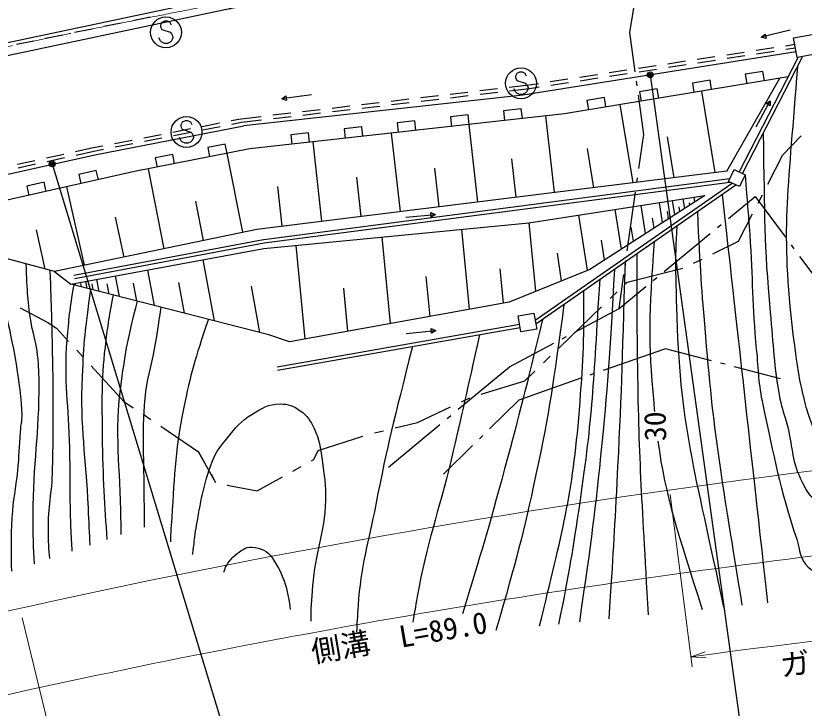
# Model space of a CAD drawing. Units: millimetres, scale not verified. Extents: x 40000 to 680000, y 20000 to 380000.
# Drawn here: x 147534 to 213826, y 233381 to 291570 of the extents above; entities that cross this region are included whole.
import ezdxf
from ezdxf.enums import TextEntityAlignment as Align

# ---------------------------------------------------------------- set-up
doc = ezdxf.new("R2010")
doc.units = ezdxf.units.MM
doc.header["$LTSCALE"] = 1000
doc.header["$PDMODE"] = 32
doc.header["$PDSIZE"] = 500
doc.linetypes.add('CHAIN', pattern=[18.5, 12, -1.5, 3.5, -1.5])
for name, color, linetype, lineweight in [('M-BGD', 7, 'Continuous', 25), ('M-BMK', 2, 'CHAIN', 13), ('M-BMK-ROW', 30, 'Continuous', 25), ('M-STR-HTXT', 7, 'Continuous', 13), ('M-STR-STRC', 7, 'Continuous', 25)]:
    doc.layers.add(name, color=color, linetype=linetype, lineweight=lineweight)
doc.styles.add('ＭＳ ゴシック', font='')
doc.styles.get('ＭＳ ゴシック').set_extended_font_data('MS Gothic')

msp = doc.modelspace()

# ---------------------------------------------------------------- linework, layer by layer
at = {"layer": 'M-BGD'}
for p, q in [((199164, 290165), (199936, 294892)), ((157378, 291186), (158847, 291489)), ((152480, 290179), (153949, 290481)), ((154929, 290683), (156398, 290985)), ((212634, 290373), (210210, 289760)), ((150031, 289675), (151501, 289977)), ((199613, 286870), (199164, 290165)), ((210210, 289760), (210528, 290034)), ((210620, 289670), (210210, 289760)), ((210528, 290034), (210620, 289670)), ((147583, 289171), (149052, 289473)), ((213041, 289144), (212249, 289024)), ((213033, 289143), (213026, 289142)), ((208789, 288496), (207306, 288270)), ((211260, 288873), (209777, 288647)), ((211303, 288576), (209820, 288350)), ((213086, 288848), (212291, 288727)), ((203846, 287743), (202363, 287517)), ((206317, 288119), (204834, 287893)), ((206360, 287822), (204877, 287596)), ((208831, 288199), (207348, 287973)), ((208366, 278440), (213314, 288065)), ((208638, 278313), (213686, 288133)), ((201374, 287366), (199891, 287140)), ((201417, 287069), (199934, 286843)), ((203888, 287446), (202405, 287220)), ((196431, 286612), (194948, 286386)), ((198903, 286989), (197420, 286763)), ((198945, 286692), (197463, 286466)), ((210346, 286896), (208866, 286652)), ((208866, 286652), (208996, 285863)), ((210476, 286107), (210346, 286896)), ((190696, 285738), (189022, 285542)), ((191488, 285859), (190696, 285738)), ((193960, 286236), (192477, 286010)), ((194003, 285939), (192520, 285713)), ((196474, 286316), (194991, 286089)), ((199775, 285681), (199721, 286077)), ((205905, 286165), (204425, 285921)), ((204425, 285921), (204555, 285132)), ((206035, 285376), (205905, 286165)), ((207330, 278510), (211784, 286322)), ((185546, 285133), (184056, 284958)), ((188029, 285425), (186539, 285250)), ((188066, 285127), (186576, 284952)), ((190736, 285441), (189059, 285244)), ((191531, 285562), (190736, 285441)), ((201465, 285434), (199985, 285190)), ((199985, 285190), (200115, 284401)), ((201595, 284645), (201465, 285434)), ((206337, 278388), (205209, 285240)), ((172385, 284914), (169905, 284596)), ((169905, 284596), (170254, 284829)), ((170301, 284457), (169905, 284596)), ((170254, 284829), (170301, 284457)), ((180580, 284550), (179090, 284375)), ((183063, 284841), (181573, 284666)), ((183100, 284544), (181611, 284369)), ((185583, 284835), (184094, 284660)), ((197025, 284703), (195545, 284459)), ((195545, 284459), (195675, 283670)), ((197155, 283914), (197025, 284703)), ((200333, 281593), (199884, 284888)), ((209789, 282224), (210971, 284426)), ((210629, 284185), (210971, 284426)), ((210971, 284426), (210959, 284007)), ((175614, 283966), (174124, 283791)), ((178097, 284258), (176607, 284083)), ((178135, 283960), (176645, 283785)), ((180617, 284252), (179128, 284077)), ((190040, 283739), (188549, 283572)), ((190129, 282944), (190040, 283739)), ((199446, 277535), (198363, 284113)), ((210959, 284007), (210629, 284185)), ((168165, 283091), (166491, 282894)), ((170648, 283383), (169158, 283208)), ((170686, 283085), (169196, 282910)), ((173131, 283674), (171641, 283499)), ((173169, 283377), (171679, 283202)), ((175652, 283669), (174162, 283493)), ((185568, 283239), (184077, 283072)), ((184077, 283072), (184166, 282277)), ((185656, 282444), (185568, 283239)), ((188549, 283572), (188638, 282777)), ((192830, 276716), (192108, 283166)), ((164669, 282539), (163197, 282251)), ((166468, 282891), (165651, 282731)), ((166526, 282596), (165710, 282437)), ((166491, 282894), (166468, 282891)), ((168203, 282793), (166526, 282596)), ((181095, 282739), (179605, 282572)), ((179605, 282572), (179694, 281777)), ((181184, 281944), (181095, 282739)), ((186389, 275919), (185659, 282444)), ((162216, 282059), (160744, 281771)), ((162275, 281765), (160803, 281477)), ((164729, 282245), (163256, 281957)), ((176623, 282239), (175133, 282072)), ((175133, 282072), (175222, 281277)), ((176712, 281444), (176623, 282239)), ((157309, 281099), (155837, 280811)), ((159762, 281579), (158290, 281291)), ((159822, 281285), (158349, 280997)), ((172151, 281738), (170660, 281572)), ((170660, 281572), (170749, 280777)), ((172240, 280943), (172151, 281738)), ((179873, 275113), (179134, 281715)), ((199929, 278739), (200333, 281593)), ((202892, 277961), (202328, 281387)), ((154038, 280459), (152556, 280136)), ((154855, 280619), (154038, 280459)), ((157368, 280805), (155896, 280517)), ((165147, 280791), (163676, 280501)), ((163676, 280501), (163830, 279716)), ((165302, 280006), (165147, 280791)), ((173280, 274297), (172533, 280976)), ((196138, 277125), (195596, 280414)), ((151579, 279922), (150114, 279602)), ((154099, 280165), (152620, 279842)), ((154915, 280325), (154099, 280165)), ((160732, 279921), (159260, 279632)), ((160887, 279136), (160732, 279921)), ((166626, 273373), (165320, 280009)), ((149137, 279389), (147672, 279069)), ((149200, 279096), (147735, 278776)), ((151643, 279629), (150177, 279309)), ((159260, 279632), (159415, 278847)), ((189609, 276318), (189249, 279542)), ((154306, 278572), (152843, 278243)), ((154481, 277791), (154306, 278572)), ((160005, 271994), (158684, 278703)), ((183131, 275516), (182766, 278778)), ((152843, 278243), (153018, 277463)), ((176576, 274705), (176207, 278006)), ((199761, 277551), (199817, 277947)), ((149916, 277586), (148452, 277257)), ((148452, 277257), (148627, 276477)), ((150091, 276806), (149916, 277586)), ((153311, 270600), (151830, 277196)), ((169945, 273884), (169571, 277224)), ((191204, 265999), (207758, 277507)), ((191259, 265672), (208072, 277360)), ((198948, 271808), (199649, 276759)), ((163315, 272684), (162662, 276002)), ((201916, 274188), (201654, 275876)), ((202938, 274845), (202752, 276046)), ((203780, 275385), (203656, 276186)), ((204200, 275656), (204169, 275856)), ((204621, 275926), (204559, 276326)), ((207458, 274534), (209700, 276378)), ((209700, 276378), (212242, 272953)), ((198460, 271969), (197944, 275300)), ((200479, 273266), (200111, 275637)), ((202427, 274517), (202334, 275117)), ((203359, 275115), (203297, 275516)), ((156658, 271297), (155909, 274633)), ((180322, 274658), (182813, 274870)), ((182423, 275025), (182813, 274870)), ((182455, 274651), (182423, 275025)), ((182813, 274870), (182455, 274651)), ((195607, 270180), (194886, 274826)), ((201197, 273727), (201067, 274571)), ((191249, 268414), (190688, 274175)), ((199470, 272617), (199286, 273803)), ((206531, 273772), (206840, 274026)), ((150012, 270281), (149272, 273580)), ((185691, 266910), (185037, 273625)), ((202050, 270089), (205913, 273264)), ((179051, 265710), (178344, 272974)), ((197042, 271058), (196784, 272724)), ((171870, 264412), (171105, 272269)), ((212719, 272310), (212957, 271989)), ((193428, 269297), (193068, 271620)), ((213434, 271347), (215976, 267921)), ((164243, 265932), (163296, 271065)), ((198779, 270620), (198836, 271016)), ((150786, 270074), (152166, 269010)), ((159185, 267221), (158634, 270204)), ((188539, 267425), (188258, 270305)), ((198263, 266975), (198667, 269828)), ((153544, 268659), (153436, 269245)), ((154537, 268406), (154351, 269414)), ((156246, 267970), (155926, 269704)), ((182371, 266310), (182044, 269668)), ((201123, 269326), (201432, 269580)), ((152575, 268906), (152543, 269080)), ((153060, 268783), (153006, 269075)), ((154041, 268533), (153948, 269036)), ((155391, 268188), (155231, 269055)), ((157715, 267596), (157440, 269087)), ((161714, 266577), (161240, 269143)), ((168068, 264957), (167351, 268839)), ((175461, 265061), (175107, 268693)), ((198263, 266975), (200506, 268818)), ((194533, 264995), (198263, 266975)), ((169499, 262073), (189884, 265667)), ((169551, 261777), (189934, 265372)), ((182454, 265278), (182847, 265132)), ((182494, 264905), (182454, 265278)), ((180362, 264863), (182847, 265132)), ((182847, 265132), (182494, 264905)), ((193473, 264433), (193826, 264620)), ((189035, 262078), (192766, 264058)), ((202150, 263594), (196932, 261766)), ((206017, 262584), (202150, 263594)), ((184727, 258500), (189035, 262078)), ((207178, 262281), (206791, 262382)), ((211818, 261069), (207952, 262079)), ((196177, 261502), (195800, 261370)), ((195045, 261105), (189826, 259278)), ((189826, 259278), (187375, 256867)), ((183804, 257733), (184111, 257988)), ((178880, 253643), (183188, 257222)), ((186804, 256306), (186519, 256025)), ((185949, 255464), (183497, 253053))]:
    msp.add_line(p, q, dxfattribs=at)
for points in [[(76746, 271105), (88390, 274643), (91147, 275440), (114064, 281679), (132898, 286388), (165412, 293261), (165299, 293240), (173440, 294730), (190724, 297502), (206485, 299647), (223056, 301495), (233559, 302452), (254296, 303859), (264871, 304329), (285917, 304772), (293771, 304769), (307191, 304553), (317388, 304209), (327971, 303690), (342185, 302832), (365045, 300954), (373283, 300127), (390220, 298171), (408689, 295650)], [(408529, 294561), (390083, 297080), (373165, 299034), (364945, 299858), (342106, 301734), (327911, 302592), (317342, 303110), (307163, 303453), (293762, 303669), (285928, 303672), (264907, 303230), (254358, 302760), (233646, 301356), (223167, 300400), (206620, 298555), (190885, 296414), (173626, 293646), (165497, 292158), (165639, 292185), (133145, 285316), (114342, 280614), (91444, 274381), (88703, 273589), (77068, 270053)], [(213142, 288541), (190167, 284911), (166714, 282308)], [(212476, 286436), (193674, 283341), (167204, 280380), (157513, 278472), (136814, 273824)], [(136814, 273824), (133108, 275218), (154179, 279886), (166714, 282308)], [(207330, 278510), (167808, 273620), (150786, 270074), (136814, 273824)], [(152417, 269782), (168365, 272780), (168382, 272782), (207572, 277898)], [(152472, 269487), (168420, 272485), (207569, 277595)], [(205463, 276466), (195792, 270255), (189023, 267512), (170540, 264172), (168814, 264767), (152166, 269010)], [(152166, 269010), (168382, 272004), (190683, 274175), (205463, 276466)]]:
    msp.add_lwpolyline(points, dxfattribs=at)
for points in [[(212927, 289726), (214480, 290007), (214783, 288331), (213230, 288050)], [(208848, 278214), (208382, 277215), (207455, 277648), (207922, 278647)], [(189768, 266351), (191105, 266579), (191335, 265229), (189997, 265001)]]:
    msp.add_lwpolyline(points, close=True, dxfattribs=at)
for points, knots in [([(210378, 281697), (210495, 274529), (210430, 272518), (210970, 266668), (211233, 263818), (211245, 262197), (211785, 259386), (211953, 258514), (212161, 258052), (212390, 257193), (212854, 255451), (212720, 254339), (213495, 252711), (213944, 251771), (214233, 251149), (215111, 250589), (215526, 250324), (215880, 250151), (216343, 250318), (217149, 250610), (217257, 251320), (217650, 252083), (218593, 253911), (218726, 255107), (219443, 257035), (219622, 257515), (219727, 257783), (219932, 258253), (221220, 261216), (222145, 262781), (223575, 265677), (225126, 268817), (225742, 270716), (227560, 273710), (228933, 275971), (229998, 277041), (231502, 279217), (232632, 280853), (233293, 281755), (234294, 283473), (235029, 284734), (235209, 285568), (235969, 286814), (236735, 288072), (237342, 288659), (238279, 289796), (239062, 290747), (239331, 291056), (240337, 292186)], [0, 0, 0, 0, 1, 1, 1, 2, 2, 2, 3, 3, 3, 4, 4, 4, 5, 5, 5, 6, 6, 6, 7, 7, 7, 8, 8, 8, 9, 9, 9, 10, 10, 10, 11, 11, 11, 12, 12, 12, 13, 13, 13, 14, 14, 14, 15, 15, 15, 16, 16, 16, 16]), ([(213248, 287281), (212532, 277231), (211824, 274023), (212783, 265611), (212959, 264062), (213079, 263196), (213317, 261655), (213445, 260823), (213569, 260366), (213756, 259546), (213847, 259147), (213869, 258914), (214007, 258529), (214367, 257521), (214504, 256912), (215069, 256002), (215445, 255397), (215637, 254594), (216213, 254582), (216639, 254574), (216804, 255159), (217116, 255584), (217605, 256249), (217897, 256619), (218261, 257360), (218465, 257777), (218547, 258026), (218703, 258464), (218912, 259053), (219001, 259393), (219198, 259986), (219377, 260526), (219404, 260860), (219668, 261364), (220019, 262036), (220331, 262344), (220727, 262990), (222291, 265540), (223042, 267043), (224540, 269632), (225791, 271795), (226384, 273074), (227768, 275154), (228819, 276734), (229570, 277504), (230672, 279050), (231833, 280678), (232601, 281522), (233564, 283276), (234617, 285195), (234693, 286529), (235817, 288407), (236716, 289909), (237134, 290463), (238444, 292038)], [0, 0, 0, 0, 1, 1, 1, 2, 2, 2, 3, 3, 3, 4, 4, 4, 5, 5, 5, 6, 6, 6, 7, 7, 7, 8, 8, 8, 9, 9, 9, 10, 10, 10, 11, 11, 11, 12, 12, 12, 13, 13, 13, 14, 14, 14, 15, 15, 15, 16, 16, 16, 17, 17, 17, 18, 18, 18, 18]), ([(208848, 278214), (209053, 275777), (209097, 275148), (209239, 273181), (209510, 269412), (209425, 267284), (209798, 263525), (209977, 261711), (209961, 260673), (210344, 258891), (211300, 254437), (211762, 251906), (213191, 247580), (213501, 246642), (213433, 245915), (214156, 245241), (214447, 244970), (214781, 244804), (215140, 244976), (216053, 245412), (215893, 246363), (216353, 247265), (217179, 248885), (217634, 249799), (218352, 251470), (219227, 253506), (219462, 254745), (220276, 256806), (221280, 259348), (221845, 260774), (222998, 263253), (224414, 266300), (225190, 268027), (226898, 270921), (228316, 273326), (229326, 274538), (230854, 276875), (231763, 278265), (232255, 279056), (233151, 280455), (233991, 281768), (234420, 282530), (235297, 283818), (236272, 285252), (236841, 286045), (237944, 287383), (238602, 288181), (239033, 288574), (239746, 289323), (240541, 290159), (240804, 290422), (241810, 291435)], [0, 0, 0, 0, 1, 1, 1, 2, 2, 2, 3, 3, 3, 4, 4, 4, 5, 5, 5, 6, 6, 6, 7, 7, 7, 8, 8, 8, 9, 9, 9, 10, 10, 10, 11, 11, 11, 12, 12, 12, 13, 13, 13, 14, 14, 14, 15, 15, 15, 16, 16, 16, 17, 17, 17, 17]), ([(204846, 275117), (205055, 270086), (205184, 268690), (205524, 264580), (206256, 255721), (206881, 252748), (208583, 242030)], [0, 0, 0, 0, 1, 1, 1, 2, 2, 2, 2]), ([(203104, 273906), (202935, 270758), (203020, 269769), (203082, 267118), (203319, 257139), (204609, 253489), (207036, 241872)], [0, 0, 0, 0, 1, 1, 1, 2, 2, 2, 2]), ([(201222, 272598), (200740, 266457), (200703, 264317), (201168, 259043), (201190, 258798), (201212, 258559), (201234, 258325)], [0, 0, 0, 0, 1, 1, 1, 2, 2, 2, 2]), ([(147198, 244887), (147160, 246251), (147144, 247652), (147240, 249392), (147325, 250941), (147546, 251794), (147702, 253337), (147831, 254605), (147834, 255320), (147924, 256591), (147974, 257304), (148115, 257703), (148057, 258415), (147790, 261711), (147393, 263539), (146681, 266769), (146273, 268622), (146130, 269256), (145523, 271486)], [0, 0, 0, 0, 1, 1, 1, 2, 2, 2, 3, 3, 3, 4, 4, 4, 5, 5, 5, 6, 6, 6, 6]), ([(199761, 271582), (199721, 267338), (199747, 266210), (199789, 262767), (199893, 254346), (200132, 251592), (200702, 241224)], [0, 0, 0, 0, 1, 1, 1, 2, 2, 2, 2]), ([(149100, 245523), (149036, 246762), (148977, 248060), (148987, 249627), (149015, 253983), (149525, 256411), (149493, 260767), (149485, 261808), (149461, 262394), (149324, 263426), (149211, 264287), (149018, 264747), (148862, 265602), (148503, 267574), (148526, 268305), (148402, 270714)], [0, 0, 0, 0, 1, 1, 1, 2, 2, 2, 3, 3, 3, 4, 4, 4, 5, 5, 5, 5]), ([(198762, 270888), (198491, 261926), (198447, 259606), (198071, 252382), (197838, 247890), (197759, 246449), (197390, 240885)], [0, 0, 0, 0, 1, 1, 1, 2, 2, 2, 2]), ([(150385, 245953), (150326, 246711), (150286, 247507), (150278, 248356), (150260, 250344), (150588, 251446), (150633, 253434), (150722, 257292), (150703, 259455), (150631, 263313), (150581, 265992), (150558, 266858), (150431, 270169)], [0, 0, 0, 0, 1, 1, 1, 2, 2, 2, 3, 3, 3, 4, 4, 4, 4]), ([(197860, 270261), (197475, 263234), (197367, 261327), (196808, 255622), (196233, 249750), (195952, 247804), (194929, 240634)], [0, 0, 0, 0, 1, 1, 1, 2, 2, 2, 2]), ([(193201, 240457), (194128, 245045), (194369, 246591), (194976, 250682), (196053, 257953), (196099, 260506), (196658, 269425)], [0, 0, 0, 0, 1, 1, 1, 2, 2, 2, 2]), ([(152408, 268949), (152037, 266814), (151981, 266143), (151830, 264332), (151538, 260803), (151978, 258809), (152048, 255268), (152099, 252670), (152051, 251213), (152149, 248617), (152178, 247823), (152219, 247199), (152260, 246580)], [0, 0, 0, 0, 1, 1, 1, 2, 2, 2, 3, 3, 3, 4, 4, 4, 4]), ([(153821, 268589), (153334, 265188), (153246, 264134), (153111, 261263), (152907, 256944), (153430, 254525), (153615, 250205), (153665, 249022), (153717, 248027), (153765, 247084)], [0, 0, 0, 0, 1, 1, 1, 2, 2, 2, 3, 3, 3, 3]), ([(155713, 268106), (155316, 266058), (155236, 265440), (155038, 263717), (154704, 260808), (154778, 259153), (154800, 256225), (154826, 252769), (155028, 250343), (155181, 247558)], [0, 0, 0, 0, 1, 1, 1, 2, 2, 2, 3, 3, 3, 3]), ([(191578, 240291), (193495, 248310), (194347, 251139), (194921, 258441), (195228, 262350), (195340, 263797), (195291, 268474)], [0, 0, 0, 0, 1, 1, 1, 2, 2, 2, 2]), ([(156403, 247966), (156394, 248353), (156386, 248745), (156381, 249241), (156342, 253754), (155803, 256324), (156415, 260795), (156782, 263473), (156961, 264508), (157781, 267579)], [0, 0, 0, 0, 1, 1, 1, 2, 2, 2, 3, 3, 3, 3]), ([(193628, 267319), (192699, 260512), (192447, 258564), (191270, 253033), (190169, 247860), (189677, 246092), (187910, 239916)], [0, 0, 0, 0, 1, 1, 1, 2, 2, 2, 2]), ([(159734, 267081), (159486, 265377), (159416, 264927), (159178, 263551), (158897, 261926), (158500, 261051), (158372, 259406), (158121, 256153), (158309, 254316), (158314, 251054), (158314, 250554), (158322, 250273), (158324, 249773), (158324, 249318), (158322, 249063), (158322, 248609)], [0, 0, 0, 0, 1, 1, 1, 2, 2, 2, 3, 3, 3, 4, 4, 4, 5, 5, 5, 5]), ([(163726, 266064), (162571, 262637), (162249, 261530), (161631, 258544), (160848, 254761), (160887, 252559), (160598, 248706), (160558, 248176), (160550, 247776), (160536, 247359)], [0, 0, 0, 0, 1, 1, 1, 2, 2, 2, 3, 3, 3, 3]), ([(191818, 266060), (190360, 259993), (189959, 258387), (188637, 253502), (187275, 248469), (186642, 246374), (185088, 241321)], [0, 0, 0, 0, 1, 1, 1, 2, 2, 2, 2]), ([(186529, 264771), (185395, 259673), (185101, 258363), (184131, 254268), (183065, 249766), (182102, 247323), (181291, 242768), (181134, 241882), (181019, 241247), (180914, 240608)], [0, 0, 0, 0, 1, 1, 1, 2, 2, 2, 3, 3, 3, 3]), ([(180880, 263775), (179295, 257432), (178818, 255718), (177802, 250488), (177161, 247186), (176533, 245363), (176312, 242006), (176252, 241086), (176212, 240493), (176196, 239801)], [0, 0, 0, 0, 1, 1, 1, 2, 2, 2, 3, 3, 3, 3]), ([(162397, 246308), (162414, 246418), (162433, 246536), (162453, 246667), (162563, 247381), (162572, 247789), (162694, 248501), (163080, 250750), (163279, 252040), (164079, 254178), (164395, 255023), (164790, 255399), (165345, 256109), (166025, 256978), (166437, 257492), (167375, 258071), (168220, 258592), (168766, 258942), (169758, 258952), (170454, 258959), (170878, 258784), (171446, 258382), (172052, 257953), (172305, 257558), (172619, 256885), (173067, 255923), (173135, 255302), (173285, 254251), (173473, 252926), (173606, 252175), (173569, 250837), (173492, 248004), (172700, 246489), (172492, 243663), (172406, 242490), (172323, 241637), (172330, 240699)], [0, 0, 0, 0, 1, 1, 1, 2, 2, 2, 3, 3, 3, 4, 4, 4, 5, 5, 5, 6, 6, 6, 7, 7, 7, 8, 8, 8, 9, 9, 9, 10, 10, 10, 11, 11, 11, 12, 12, 12, 12]), ([(165026, 244824), (165222, 245385), (165439, 245816), (165988, 246235), (166471, 246603), (166782, 246960), (167387, 246911), (168151, 246849), (168690, 246623), (169119, 245988), (170133, 244485), (170450, 243147), (170600, 241676)], [0, 0, 0, 0, 1, 1, 1, 2, 2, 2, 3, 3, 3, 4, 4, 4, 4])]:
    msp.add_open_spline(points, degree=3, knots=knots, dxfattribs=at)
for points in [[(206928, 276564), (208832, 259407), (208832, 259407), (210737, 242250)], [(201520, 255831), (202168, 251047), (203218, 248103), (205234, 241688)]]:
    msp.add_open_spline(points, degree=3, dxfattribs=at)
at = {"layer": 'M-BMK'}
msp.add_arc((294446, -397514), 702174, 100.59026, 104.71115, dxfattribs=at)
at = {"layer": 'M-BMK-ROW'}
for p, q in [((212021, 279871), (213579, 281485)), ((210763, 277419), (212021, 279871)), ((209941, 275817), (210307, 276529)), ((208310, 272635), (209485, 274927)), ((206134, 271566), (208310, 272635)), ((204518, 270773), (205236, 271125)), ((198944, 269198), (203611, 270358)), ((198806, 269066), (198944, 269198)), ((197511, 267816), (198086, 268372)), ((147918, 267036), (150224, 265799)), ((193192, 263652), (196791, 267122)), ((150224, 265799), (150967, 265312)), ((150967, 265312), (151979, 264212)), ((152655, 263476), (153197, 262887)), ((191896, 262402), (192472, 262957)), ((153874, 262151), (156615, 259168)), ((190344, 260905), (191176, 261708)), ((186669, 259778), (190344, 260905)), ((184999, 259118), (185724, 259456)), ((156615, 259168), (157403, 258638)), ((181310, 257399), (184093, 258696)), ((158232, 258080), (158896, 257633)), ((179435, 256939), (181310, 257399)), ((159725, 257075), (162909, 254931)), ((177687, 256511), (178464, 256701)), ((172956, 255032), (176721, 256255)), ((162909, 254931), (163469, 253913)), ((164346, 252321), (162909, 254931)), ((172585, 254281), (172956, 255032)), ((172407, 254182), (172585, 254281)), ((170833, 253309), (171532, 253697)), ((163951, 253037), (164337, 252336)), ((167833, 251646), (169958, 252824)), ((165310, 252134), (167833, 251646))]:
    msp.add_line(p, q, dxfattribs=at)
at = {"layer": 'M-STR-HTXT'}
for p, q in [((202548, 251347), (204411, 236856)), ((148060, 240984), (151252, 227960)), ((204303, 237699), (205508, 238115)), ((204303, 237699), (205575, 237620))]:
    msp.add_line(p, q, dxfattribs=at)
for centre, start, end in [((303515, -457959), 96.97403, 107.29437), ((302131, -465285), 96.70478, 102.85659), ((300746, -472612), 93.24457, 97.73211)]:
    msp.add_arc(centre, 716828, start, end, dxfattribs=at)
at = {"layer": 'M-STR-STRC'}
for p, q in [((160044, 291124), (159808, 291006)), ((160280, 291124), (160044, 291124)), ((160517, 291006), (160280, 291124)), ((159808, 291006), (159689, 290770)), ((159689, 290770), (159689, 290651)), ((159689, 290651), (159808, 290415)), ((159808, 290415), (160517, 290179)), ((160635, 290770), (160517, 291006)), ((159689, 289470), (159571, 289706)), ((160517, 290179), (160635, 290060)), ((160635, 290060), (160753, 289824)), ((160753, 289706), (160635, 289470)), ((160753, 289824), (160753, 289706)), ((159808, 289351), (159689, 289470)), ((160044, 289233), (159808, 289351)), ((160280, 289233), (160044, 289233)), ((160517, 289351), (160280, 289233)), ((160635, 289470), (160517, 289351)), ((189659, 286725), (189540, 286489)), ((189540, 286489), (189540, 286371)), ((189895, 286844), (189659, 286725)), ((190131, 286844), (189895, 286844)), ((190368, 286725), (190131, 286844)), ((190486, 286489), (190368, 286725)), ((200877, 286603), (209462, 224734)), ((189540, 286371), (189659, 286134)), ((189659, 286134), (190368, 285898)), ((190368, 285898), (190486, 285780)), ((190486, 285780), (190604, 285544)), ((189540, 285189), (189422, 285425)), ((189659, 285071), (189540, 285189)), ((189895, 284953), (189659, 285071)), ((190368, 285071), (190131, 284953)), ((190486, 285189), (190368, 285071)), ((190604, 285425), (190486, 285189)), ((190604, 285544), (190604, 285425)), ((190131, 284953), (189895, 284953)), ((161535, 282630), (161417, 282393)), ((161772, 282748), (161535, 282630)), ((162008, 282748), (161772, 282748)), ((162244, 282630), (162008, 282748)), ((162363, 282393), (162244, 282630)), ((161417, 282393), (161417, 282275)), ((161417, 282275), (161535, 282039)), ((161535, 282039), (162244, 281802)), ((162244, 281802), (162363, 281684)), ((161417, 281093), (161299, 281330)), ((161535, 280975), (161417, 281093)), ((162363, 281093), (162244, 280975)), ((162363, 281684), (162481, 281448)), ((162481, 281330), (162363, 281093)), ((162481, 281448), (162481, 281330)), ((161772, 280857), (161535, 280975)), ((162008, 280857), (161772, 280857)), ((162244, 280975), (162008, 280857)), ((150600, 279121), (166595, 226384))]:
    msp.add_line(p, q, dxfattribs=at)
for centre, radius in [((160162, 290179), 1300), ((190013, 285898), 1300), ((200877, 286603), 150), ((200877, 286603), 120), ((200877, 286603), 90), ((200877, 286603), 60), ((200877, 286603), 30), ((161890, 281802), 1300), ((150600, 279121), 150), ((150600, 279121), 120), ((150600, 279121), 90), ((150600, 279121), 60), ((150600, 279121), 30)]:
    msp.add_circle(centre, radius, dxfattribs=at)
for p in [(200877, 286603), (150600, 279121)]:
    msp.add_point(p, dxfattribs=at)

# ---------------------------------------------------------------- texts
at = {"layer": 'M-BGD', "style": 'ＭＳ ゴシック'}
msp.add_text('30', height=1833, rotation=91.273, dxfattribs=at).set_placement((202780, 255859), align=Align.BOTTOM_LEFT)
at = {"layer": 'M-STR-HTXT', "style": 'ＭＳ ゴシック'}
for s, rotation, p in [('側溝\u3000L=89.0', 9.702, (180019, 237919)), ('ガードレール\u3000L=55.0', 7.328, (224392, 237092))]:
    msp.add_text(s, height=1833, rotation=rotation, dxfattribs=at).set_placement(p, align=Align.BOTTOM_CENTER)

doc.saveas('drawing.dxf')
